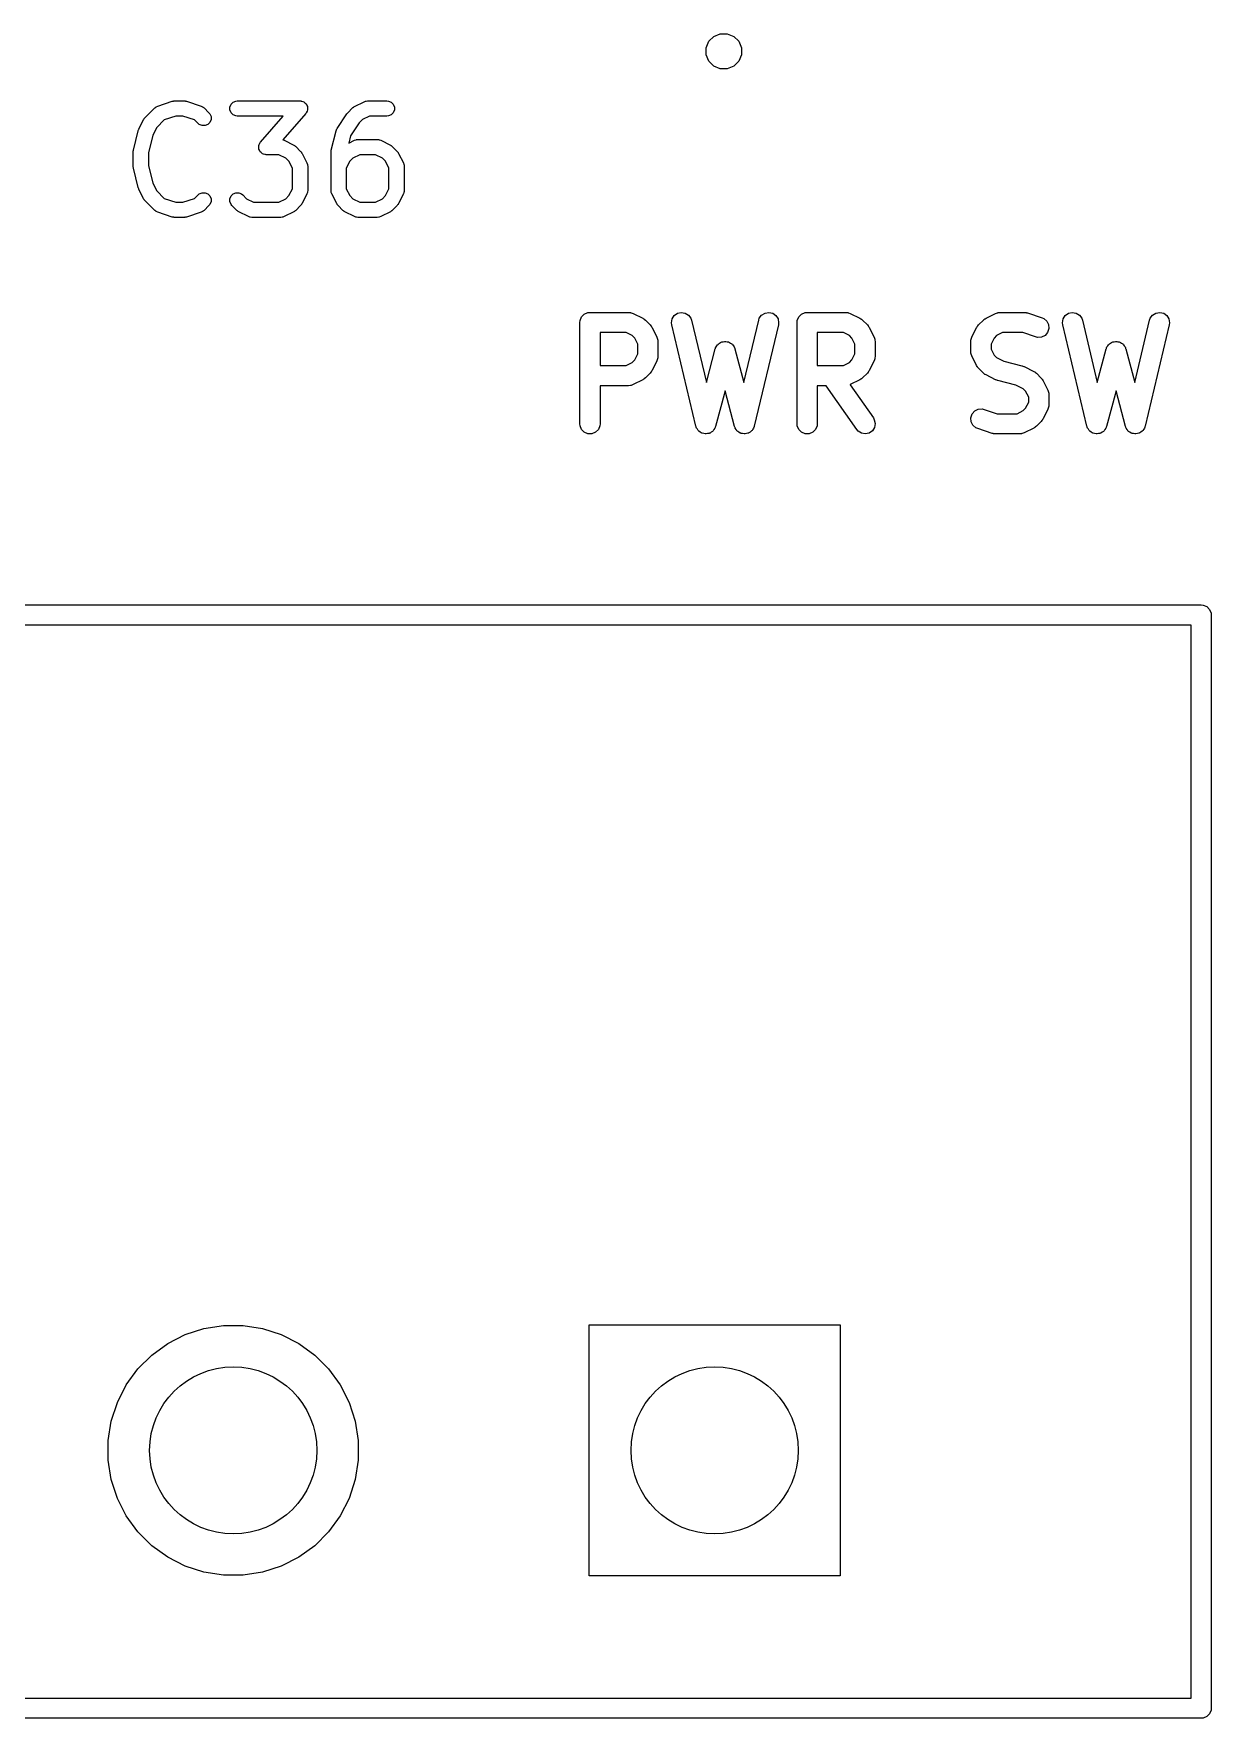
# Model space of a CAD drawing. Extents: x 2.05 to 8.87, y -5.84 to -2.88.
# Drawn here: x 8.239 to 8.697, y -5.669 to -5.014 of the extents above; entities that cross this region are included whole.
import ezdxf

# ---------------------------------------------------------------- set-up
doc = ezdxf.new("R2010")
doc.units = 0
doc.header["$MEASUREMENT"] = 0
doc.layers.add('BLACK', color=7, linetype='CONTINUOUS')

msp = doc.modelspace()

# ---------------------------------------------------------------- linework, layer by layer
at = {"layer": 'BLACK', "linetype": 'CONTINUOUS'}
for p, q in [((8.50361, -5.01547), (8.50612, -5.01443)), ((8.50612, -5.01443), (8.50884, -5.01443)), ((8.50884, -5.01443), (8.51135, -5.01547)), ((8.50065, -5.0199), (8.50169, -5.01739)), ((8.50065, -5.02262), (8.50065, -5.0199)), ((8.50169, -5.01739), (8.50361, -5.01547)), ((8.51135, -5.01547), (8.51327, -5.01739)), ((8.51327, -5.01739), (8.51431, -5.0199)), ((8.51431, -5.0199), (8.51431, -5.02262)), ((8.50169, -5.02513), (8.50065, -5.02262)), ((8.50361, -5.02705), (8.50169, -5.02513)), ((8.50612, -5.02809), (8.50361, -5.02705)), ((8.51135, -5.02705), (8.50884, -5.02809)), ((8.51327, -5.02513), (8.51135, -5.02705)), ((8.51431, -5.02262), (8.51327, -5.02513)), ((8.50884, -5.02809), (8.50612, -5.02809)), ((8.28759, -5.04257), (8.29322, -5.0407)), ((8.29322, -5.0407), (8.2935, -5.04063)), ((8.2935, -5.04063), (8.29357, -5.0406)), ((8.29357, -5.0406), (8.29368, -5.04059)), ((8.29368, -5.04059), (8.29378, -5.04057)), ((8.29378, -5.04057), (8.29386, -5.04057)), ((8.29386, -5.04057), (8.29415, -5.04054)), ((8.29415, -5.04054), (8.2979, -5.04054)), ((8.2979, -5.04054), (8.29819, -5.04057)), ((8.29819, -5.04057), (8.29827, -5.04057)), ((8.29827, -5.04057), (8.29837, -5.04059)), ((8.29837, -5.04059), (8.29848, -5.0406)), ((8.29848, -5.0406), (8.29855, -5.04063)), ((8.29855, -5.04063), (8.29883, -5.0407)), ((8.29883, -5.0407), (8.30446, -5.04257)), ((8.31688, -5.04104), (8.31795, -5.0406)), ((8.31795, -5.0406), (8.31852, -5.04054)), ((8.31852, -5.04054), (8.34289, -5.04054)), ((8.34289, -5.04054), (8.3432, -5.04057)), ((8.3432, -5.04057), (8.34328, -5.04057)), ((8.34328, -5.04057), (8.34333, -5.04059)), ((8.34333, -5.04059), (8.34347, -5.0406)), ((8.34347, -5.0406), (8.34391, -5.04078)), ((8.34391, -5.04078), (8.34437, -5.04094)), ((8.34437, -5.04094), (8.34444, -5.041)), ((8.36407, -5.04273), (8.36782, -5.04086)), ((8.36782, -5.04086), (8.36836, -5.04065)), ((8.36836, -5.04065), (8.36847, -5.04064)), ((8.36847, -5.04064), (8.36857, -5.0406)), ((8.36857, -5.0406), (8.36914, -5.04054)), ((8.36914, -5.04054), (8.37664, -5.04054)), ((8.37664, -5.04054), (8.37722, -5.0406)), ((8.37722, -5.0406), (8.37828, -5.04104)), ((8.28229, -5.04755), (8.28232, -5.04748)), ((8.28232, -5.04748), (8.28239, -5.0474)), ((8.28239, -5.0474), (8.28244, -5.04731)), ((8.28244, -5.04731), (8.2825, -5.04726)), ((8.2825, -5.04726), (8.28269, -5.04703)), ((8.28269, -5.04703), (8.28644, -5.04328)), ((8.28644, -5.04328), (8.28689, -5.04292)), ((8.28689, -5.04292), (8.28698, -5.04288)), ((8.28698, -5.04288), (8.28706, -5.04281)), ((8.28706, -5.04281), (8.28759, -5.04257)), ((8.29463, -5.04645), (8.29012, -5.04795)), ((8.29742, -5.04645), (8.29463, -5.04645)), ((8.30193, -5.04795), (8.29742, -5.04645)), ((8.30446, -5.04257), (8.30499, -5.04281)), ((8.30499, -5.04281), (8.30507, -5.04288)), ((8.30507, -5.04288), (8.30517, -5.04292)), ((8.30517, -5.04292), (8.30561, -5.04328)), ((8.30561, -5.04328), (8.30749, -5.04516)), ((8.30749, -5.04516), (8.30785, -5.04561)), ((8.30785, -5.04561), (8.3083, -5.04667)), ((8.3083, -5.04667), (8.3083, -5.04782)), ((8.31563, -5.04292), (8.31607, -5.04186)), ((8.31563, -5.04407), (8.31563, -5.04292)), ((8.31607, -5.04514), (8.31563, -5.04407)), ((8.31607, -5.04186), (8.31688, -5.04104)), ((8.31688, -5.04595), (8.31607, -5.04514)), ((8.31795, -5.04639), (8.31688, -5.04595)), ((8.31852, -5.04645), (8.31795, -5.04639)), ((8.33639, -5.04645), (8.31852, -5.04645)), ((8.32755, -5.05655), (8.33639, -5.04645)), ((8.34512, -5.04544), (8.33618, -5.05565)), ((8.34444, -5.041), (8.34454, -5.04104)), ((8.34454, -5.04104), (8.34487, -5.04138)), ((8.34487, -5.04138), (8.34524, -5.0417)), ((8.34529, -5.04519), (8.34512, -5.04544)), ((8.34524, -5.0417), (8.34528, -5.04179)), ((8.34528, -5.04179), (8.34535, -5.04186)), ((8.34535, -5.04514), (8.34529, -5.04519)), ((8.34535, -5.04186), (8.34553, -5.0423)), ((8.34537, -5.04509), (8.34535, -5.04514)), ((8.34545, -5.04497), (8.34537, -5.04509)), ((8.34561, -5.04452), (8.34545, -5.04497)), ((8.34553, -5.0423), (8.34575, -5.04273)), ((8.34579, -5.04407), (8.34561, -5.04452)), ((8.34575, -5.04273), (8.34575, -5.04283)), ((8.34575, -5.04283), (8.34579, -5.04292)), ((8.34579, -5.04292), (8.34579, -5.0434)), ((8.34579, -5.0434), (8.34582, -5.04388)), ((8.34582, -5.04388), (8.34579, -5.04397)), ((8.34579, -5.04397), (8.34579, -5.04407)), ((8.35731, -5.05123), (8.36106, -5.04561)), ((8.36106, -5.04561), (8.36124, -5.04539)), ((8.36106, -5.04561), (8.36106, -5.04561)), ((8.36106, -5.04561), (8.36106, -5.04561)), ((8.36124, -5.04539), (8.36143, -5.04516)), ((8.36143, -5.04516), (8.3633, -5.04328)), ((8.36143, -5.04516), (8.36143, -5.04516)), ((8.36143, -5.04516), (8.36143, -5.04516)), ((8.3633, -5.04328), (8.36353, -5.0431)), ((8.36353, -5.0431), (8.36358, -5.04304)), ((8.36358, -5.04304), (8.36367, -5.04298)), ((8.36367, -5.04298), (8.36375, -5.04292)), ((8.36375, -5.04292), (8.36382, -5.04289)), ((8.36382, -5.04289), (8.36407, -5.04273)), ((8.36984, -5.04645), (8.36714, -5.0478)), ((8.37664, -5.04645), (8.36984, -5.04645)), ((8.37722, -5.04639), (8.37664, -5.04645)), ((8.37828, -5.04595), (8.37722, -5.04639)), ((8.37828, -5.04104), (8.3791, -5.04186)), ((8.3791, -5.04514), (8.37828, -5.04595)), ((8.3791, -5.04186), (8.37954, -5.04292)), ((8.37954, -5.04407), (8.3791, -5.04514)), ((8.37954, -5.04292), (8.37954, -5.04407)), ((8.27816, -5.05965), (8.28004, -5.05215)), ((8.28004, -5.05215), (8.28005, -5.05211)), ((8.28005, -5.05209), (8.28015, -5.05185)), ((8.28005, -5.05211), (8.28005, -5.05209)), ((8.28015, -5.05185), (8.28023, -5.05161)), ((8.28023, -5.05161), (8.28024, -5.05159)), ((8.28024, -5.05159), (8.28026, -5.05155)), ((8.28026, -5.05155), (8.28214, -5.0478)), ((8.28214, -5.0478), (8.28229, -5.04755)), ((8.28569, -5.0539), (8.28398, -5.06073)), ((8.2872, -5.05087), (8.28569, -5.0539)), ((8.29012, -5.04795), (8.2872, -5.05087)), ((8.30331, -5.04933), (8.30193, -5.04795)), ((8.30376, -5.0497), (8.30331, -5.04933)), ((8.30482, -5.05014), (8.30376, -5.0497)), ((8.30598, -5.05014), (8.30482, -5.05014)), ((8.30704, -5.0497), (8.30598, -5.05014)), ((8.30785, -5.04889), (8.30704, -5.0497)), ((8.3083, -5.04782), (8.30785, -5.04889)), ((8.35503, -5.05965), (8.3569, -5.05215)), ((8.3569, -5.05215), (8.35702, -5.05181)), ((8.35702, -5.05181), (8.35704, -5.05174)), ((8.35704, -5.05174), (8.35707, -5.05168)), ((8.35707, -5.05168), (8.3571, -5.05161)), ((8.3571, -5.05161), (8.35714, -5.05155)), ((8.35714, -5.05155), (8.35731, -5.05123)), ((8.36581, -5.04913), (8.36251, -5.05408)), ((8.36714, -5.0478), (8.36581, -5.04913)), ((8.27807, -5.06037), (8.27808, -5.06027)), ((8.27807, -5.06599), (8.27807, -5.06037)), ((8.27808, -5.06023), (8.27811, -5.06001)), ((8.27808, -5.06027), (8.27808, -5.06023)), ((8.27811, -5.06001), (8.27813, -5.05979)), ((8.27813, -5.05979), (8.27815, -5.05975)), ((8.27815, -5.05975), (8.27816, -5.05965)), ((8.32684, -5.05811), (8.32688, -5.05802)), ((8.32688, -5.05859), (8.32684, -5.05811)), ((8.32688, -5.05792), (8.32706, -5.05748)), ((8.32688, -5.05802), (8.32688, -5.05792)), ((8.32688, -5.05907), (8.32688, -5.05859)), ((8.32691, -5.05916), (8.32688, -5.05907)), ((8.32692, -5.05926), (8.32691, -5.05916)), ((8.32713, -5.05969), (8.32692, -5.05926)), ((8.32706, -5.05748), (8.32721, -5.05702)), ((8.32732, -5.06014), (8.32713, -5.05969)), ((8.32721, -5.05702), (8.32729, -5.05691)), ((8.32729, -5.05691), (8.32732, -5.05685)), ((8.32732, -5.05685), (8.32737, -5.0568)), ((8.32739, -5.06021), (8.32732, -5.06014)), ((8.32737, -5.0568), (8.32755, -5.05655)), ((8.32743, -5.0603), (8.32739, -5.06021)), ((8.32779, -5.06061), (8.32743, -5.0603)), ((8.33618, -5.05565), (8.33672, -5.05585)), ((8.33672, -5.05585), (8.34047, -5.05773)), ((8.34047, -5.05773), (8.34071, -5.05788)), ((8.34071, -5.05788), (8.34079, -5.05791)), ((8.34079, -5.05791), (8.34087, -5.05798)), ((8.34087, -5.05798), (8.34096, -5.05804)), ((8.34096, -5.05804), (8.34101, -5.0581)), ((8.34101, -5.0581), (8.34123, -5.05828)), ((8.34123, -5.05828), (8.34311, -5.06016)), ((8.34311, -5.06016), (8.34329, -5.06038)), ((8.34329, -5.06038), (8.34335, -5.06043)), ((8.34335, -5.06043), (8.34341, -5.06052)), ((8.34341, -5.06052), (8.34347, -5.0606)), ((8.35494, -5.06023), (8.35498, -5.06001)), ((8.35495, -5.06027), (8.35494, -5.06023)), ((8.35494, -5.06037), (8.35495, -5.06027)), ((8.35494, -5.07537), (8.35494, -5.06037)), ((8.35498, -5.06001), (8.355, -5.05979)), ((8.355, -5.05979), (8.35501, -5.05975)), ((8.35501, -5.05975), (8.35503, -5.05965)), ((8.36251, -5.05408), (8.36178, -5.057)), ((8.36178, -5.057), (8.36407, -5.05585)), ((8.36407, -5.05585), (8.36461, -5.05565)), ((8.36461, -5.05565), (8.36472, -5.05564)), ((8.36472, -5.05564), (8.36482, -5.0556)), ((8.36482, -5.0556), (8.36539, -5.05554)), ((8.36539, -5.05554), (8.37289, -5.05554)), ((8.37289, -5.05554), (8.37347, -5.0556)), ((8.37347, -5.0556), (8.37356, -5.05564)), ((8.37356, -5.05564), (8.37367, -5.05565)), ((8.37367, -5.05565), (8.37421, -5.05585)), ((8.37421, -5.05585), (8.37796, -5.05773)), ((8.37796, -5.05773), (8.37821, -5.05788)), ((8.37821, -5.05788), (8.37828, -5.05791)), ((8.37828, -5.05791), (8.37836, -5.05798)), ((8.37836, -5.05798), (8.37845, -5.05804)), ((8.37845, -5.05804), (8.3785, -5.0581)), ((8.3785, -5.0581), (8.37873, -5.05828)), ((8.37873, -5.05828), (8.3806, -5.06016)), ((8.3806, -5.06016), (8.38079, -5.06038)), ((8.38079, -5.06038), (8.38085, -5.06043)), ((8.38085, -5.06043), (8.3809, -5.06052)), ((8.3809, -5.06052), (8.38097, -5.0606)), ((8.27808, -5.06609), (8.27807, -5.06599)), ((8.27808, -5.06614), (8.27808, -5.06609)), ((8.27811, -5.06635), (8.27808, -5.06614)), ((8.27813, -5.06657), (8.27811, -5.06635)), ((8.27815, -5.06661), (8.27813, -5.06657)), ((8.27816, -5.06671), (8.27815, -5.06661)), ((8.28004, -5.07421), (8.27816, -5.06671)), ((8.28398, -5.06073), (8.28398, -5.06563)), ((8.28398, -5.06563), (8.28569, -5.07246)), ((8.32813, -5.06095), (8.32779, -5.06061)), ((8.32822, -5.06099), (8.32813, -5.06095)), ((8.3283, -5.06105), (8.32822, -5.06099)), ((8.32875, -5.06121), (8.3283, -5.06105)), ((8.3292, -5.06139), (8.32875, -5.06121)), ((8.32934, -5.0614), (8.3292, -5.06139)), ((8.32939, -5.06142), (8.32934, -5.0614)), ((8.32947, -5.06142), (8.32939, -5.06142)), ((8.32977, -5.06145), (8.32947, -5.06142)), ((8.3347, -5.06145), (8.32977, -5.06145)), ((8.3374, -5.0628), (8.3347, -5.06145)), ((8.33859, -5.06399), (8.3374, -5.0628)), ((8.33994, -5.06669), (8.33859, -5.06399)), ((8.33994, -5.07467), (8.33994, -5.06669)), ((8.34347, -5.0606), (8.3435, -5.06068)), ((8.3435, -5.06068), (8.34366, -5.06092)), ((8.34366, -5.06092), (8.34554, -5.06467)), ((8.34554, -5.06467), (8.34574, -5.06521)), ((8.34574, -5.06521), (8.34575, -5.06532)), ((8.34575, -5.06532), (8.34579, -5.06542)), ((8.34579, -5.06542), (8.34585, -5.06599)), ((8.34585, -5.06599), (8.34585, -5.07537)), ((8.36219, -5.06399), (8.36085, -5.06669)), ((8.36085, -5.06669), (8.36085, -5.07467)), ((8.36339, -5.0628), (8.36219, -5.06399)), ((8.36609, -5.06145), (8.36339, -5.0628)), ((8.37219, -5.06145), (8.36609, -5.06145)), ((8.37489, -5.0628), (8.37219, -5.06145)), ((8.37609, -5.06399), (8.37489, -5.0628)), ((8.37744, -5.06669), (8.37609, -5.06399)), ((8.37744, -5.07467), (8.37744, -5.06669)), ((8.38097, -5.0606), (8.381, -5.06068)), ((8.381, -5.06068), (8.38116, -5.06092)), ((8.38116, -5.06092), (8.38303, -5.06467)), ((8.38303, -5.06467), (8.38324, -5.06521)), ((8.38324, -5.06521), (8.38325, -5.06532)), ((8.38325, -5.06532), (8.38329, -5.06542)), ((8.38329, -5.06542), (8.38334, -5.06599)), ((8.38334, -5.06599), (8.38334, -5.07537)), ((8.28569, -5.07246), (8.2872, -5.07549)), ((8.28005, -5.07425), (8.28004, -5.07421)), ((8.28005, -5.07427), (8.28005, -5.07425)), ((8.28015, -5.07451), (8.28005, -5.07427)), ((8.28023, -5.07475), (8.28015, -5.07451)), ((8.28024, -5.07477), (8.28023, -5.07475)), ((8.28026, -5.07481), (8.28024, -5.07477)), ((8.28214, -5.07856), (8.28026, -5.07481)), ((8.28229, -5.07881), (8.28214, -5.07856)), ((8.28232, -5.07888), (8.28229, -5.07881)), ((8.28239, -5.07896), (8.28232, -5.07888)), ((8.28244, -5.07905), (8.28239, -5.07896)), ((8.2825, -5.0791), (8.28244, -5.07905)), ((8.28269, -5.07933), (8.2825, -5.0791)), ((8.28644, -5.08308), (8.28269, -5.07933)), ((8.2872, -5.07549), (8.29012, -5.07841)), ((8.29012, -5.07841), (8.29463, -5.07991)), ((8.29463, -5.07991), (8.29742, -5.07991)), ((8.29742, -5.07991), (8.30193, -5.07841)), ((8.30193, -5.07841), (8.30331, -5.07703)), ((8.30331, -5.07703), (8.30376, -5.07666)), ((8.30376, -5.07666), (8.30482, -5.07622)), ((8.30482, -5.07622), (8.30598, -5.07622)), ((8.30598, -5.07622), (8.30704, -5.07666)), ((8.30704, -5.07666), (8.30785, -5.07748)), ((8.30785, -5.07748), (8.3083, -5.07854)), ((8.3083, -5.07969), (8.30785, -5.08076)), ((8.3083, -5.07854), (8.3083, -5.07969)), ((8.31563, -5.07854), (8.31607, -5.07748)), ((8.31563, -5.07969), (8.31563, -5.07854)), ((8.31607, -5.08076), (8.31563, -5.07969)), ((8.31607, -5.07748), (8.31688, -5.07666)), ((8.31688, -5.07666), (8.31795, -5.07622)), ((8.31795, -5.07622), (8.3191, -5.07622)), ((8.3191, -5.07622), (8.32016, -5.07666)), ((8.32016, -5.07666), (8.32061, -5.07703)), ((8.32061, -5.07703), (8.32215, -5.07857)), ((8.32215, -5.07857), (8.32484, -5.07991)), ((8.32484, -5.07991), (8.3347, -5.07991)), ((8.3347, -5.07991), (8.3374, -5.07857)), ((8.3374, -5.07857), (8.33859, -5.07737)), ((8.33859, -5.07737), (8.33994, -5.07467)), ((8.34554, -5.07669), (8.34366, -5.08044)), ((8.34574, -5.07615), (8.34554, -5.07669)), ((8.34575, -5.07604), (8.34574, -5.07615)), ((8.34579, -5.07594), (8.34575, -5.07604)), ((8.34585, -5.07537), (8.34579, -5.07594)), ((8.355, -5.07594), (8.35494, -5.07537)), ((8.35504, -5.07604), (8.355, -5.07594)), ((8.35504, -5.07615), (8.35504, -5.07604)), ((8.35525, -5.07669), (8.35504, -5.07615)), ((8.35713, -5.08044), (8.35525, -5.07669)), ((8.36085, -5.07467), (8.36219, -5.07737)), ((8.36219, -5.07737), (8.36339, -5.07857)), ((8.36339, -5.07857), (8.36609, -5.07991)), ((8.36609, -5.07991), (8.37219, -5.07991)), ((8.37219, -5.07991), (8.37489, -5.07857)), ((8.37489, -5.07857), (8.37609, -5.07737)), ((8.37609, -5.07737), (8.37744, -5.07467)), ((8.38303, -5.07669), (8.38116, -5.08044)), ((8.38324, -5.07615), (8.38303, -5.07669)), ((8.38325, -5.07604), (8.38324, -5.07615)), ((8.38329, -5.07594), (8.38325, -5.07604)), ((8.38334, -5.07537), (8.38329, -5.07594)), ((8.28689, -5.08345), (8.28644, -5.08308)), ((8.28698, -5.08349), (8.28689, -5.08345)), ((8.28706, -5.08356), (8.28698, -5.08349)), ((8.28759, -5.08379), (8.28706, -5.08356)), ((8.29322, -5.08567), (8.28759, -5.08379)), ((8.2935, -5.08573), (8.29322, -5.08567)), ((8.29357, -5.08576), (8.2935, -5.08573)), ((8.29368, -5.08577), (8.29357, -5.08576)), ((8.29378, -5.0858), (8.29368, -5.08577)), ((8.29386, -5.08579), (8.29378, -5.0858)), ((8.29415, -5.08582), (8.29386, -5.08579)), ((8.2979, -5.08582), (8.29415, -5.08582)), ((8.29819, -5.08579), (8.2979, -5.08582)), ((8.29827, -5.0858), (8.29819, -5.08579)), ((8.29837, -5.08577), (8.29827, -5.0858)), ((8.29848, -5.08576), (8.29837, -5.08577)), ((8.29855, -5.08573), (8.29848, -5.08576)), ((8.29883, -5.08567), (8.29855, -5.08573)), ((8.30446, -5.08379), (8.29883, -5.08567)), ((8.30499, -5.08356), (8.30446, -5.08379)), ((8.30507, -5.08349), (8.30499, -5.08356)), ((8.30517, -5.08345), (8.30507, -5.08349)), ((8.30561, -5.08308), (8.30517, -5.08345)), ((8.30749, -5.08121), (8.30561, -5.08308)), ((8.30785, -5.08076), (8.30749, -5.08121)), ((8.31643, -5.08121), (8.31607, -5.08076)), ((8.31831, -5.08308), (8.31643, -5.08121)), ((8.31854, -5.08327), (8.31831, -5.08308)), ((8.31859, -5.08332), (8.31854, -5.08327)), ((8.31868, -5.08338), (8.31859, -5.08332)), ((8.31876, -5.08345), (8.31868, -5.08338)), ((8.31883, -5.08348), (8.31876, -5.08345)), ((8.31908, -5.08363), (8.31883, -5.08348)), ((8.32283, -5.08551), (8.31908, -5.08363)), ((8.32337, -5.08571), (8.32283, -5.08551)), ((8.32347, -5.08572), (8.32337, -5.08571)), ((8.32357, -5.08576), (8.32347, -5.08572)), ((8.32415, -5.08582), (8.32357, -5.08576)), ((8.3354, -5.08582), (8.32415, -5.08582)), ((8.33597, -5.08576), (8.3354, -5.08582)), ((8.33607, -5.08572), (8.33597, -5.08576)), ((8.33618, -5.08571), (8.33607, -5.08572)), ((8.33672, -5.08551), (8.33618, -5.08571)), ((8.34047, -5.08363), (8.33672, -5.08551)), ((8.34071, -5.08348), (8.34047, -5.08363)), ((8.34079, -5.08345), (8.34071, -5.08348)), ((8.34087, -5.08338), (8.34079, -5.08345)), ((8.34096, -5.08332), (8.34087, -5.08338)), ((8.34101, -5.08327), (8.34096, -5.08332)), ((8.34123, -5.08308), (8.34101, -5.08327)), ((8.34311, -5.08121), (8.34123, -5.08308)), ((8.34329, -5.08098), (8.34311, -5.08121)), ((8.34335, -5.08093), (8.34329, -5.08098)), ((8.34341, -5.08084), (8.34335, -5.08093)), ((8.34347, -5.08076), (8.34341, -5.08084)), ((8.3435, -5.08069), (8.34347, -5.08076)), ((8.34366, -5.08044), (8.3435, -5.08069)), ((8.35728, -5.08069), (8.35713, -5.08044)), ((8.35731, -5.08076), (8.35728, -5.08069)), ((8.35738, -5.08084), (8.35731, -5.08076)), ((8.35743, -5.08093), (8.35738, -5.08084)), ((8.35749, -5.08098), (8.35743, -5.08093)), ((8.35768, -5.08121), (8.35749, -5.08098)), ((8.35955, -5.08308), (8.35768, -5.08121)), ((8.35978, -5.08327), (8.35955, -5.08308)), ((8.35983, -5.08332), (8.35978, -5.08327)), ((8.35992, -5.08338), (8.35983, -5.08332)), ((8.36, -5.08345), (8.35992, -5.08338)), ((8.36007, -5.08348), (8.36, -5.08345)), ((8.36032, -5.08363), (8.36007, -5.08348)), ((8.36407, -5.08551), (8.36032, -5.08363)), ((8.36461, -5.08571), (8.36407, -5.08551)), ((8.36472, -5.08572), (8.36461, -5.08571)), ((8.36482, -5.08576), (8.36472, -5.08572)), ((8.36539, -5.08582), (8.36482, -5.08576)), ((8.37289, -5.08582), (8.36539, -5.08582)), ((8.37347, -5.08576), (8.37289, -5.08582)), ((8.37356, -5.08572), (8.37347, -5.08576)), ((8.37367, -5.08571), (8.37356, -5.08572)), ((8.37421, -5.08551), (8.37367, -5.08571)), ((8.37796, -5.08363), (8.37421, -5.08551)), ((8.37821, -5.08348), (8.37796, -5.08363)), ((8.37828, -5.08345), (8.37821, -5.08348)), ((8.37836, -5.08338), (8.37828, -5.08345)), ((8.37845, -5.08332), (8.37836, -5.08338)), ((8.3785, -5.08327), (8.37845, -5.08332)), ((8.37873, -5.08308), (8.3785, -5.08327)), ((8.3806, -5.08121), (8.37873, -5.08308)), ((8.38079, -5.08098), (8.3806, -5.08121)), ((8.38085, -5.08093), (8.38079, -5.08098)), ((8.3809, -5.08084), (8.38085, -5.08093)), ((8.38097, -5.08076), (8.3809, -5.08084)), ((8.381, -5.08069), (8.38097, -5.08076)), ((8.38116, -5.08044), (8.381, -5.08069)), ((8.45156, -5.12666), (8.45164, -5.12589)), ((8.45164, -5.12589), (8.45223, -5.12447)), ((8.45223, -5.12447), (8.45331, -5.12339)), ((8.45331, -5.12339), (8.45473, -5.1228)), ((8.45473, -5.1228), (8.4555, -5.12273)), ((8.4555, -5.12273), (8.4705, -5.12273)), ((8.4705, -5.12273), (8.47127, -5.1228)), ((8.47127, -5.1228), (8.4714, -5.12285)), ((8.4714, -5.12285), (8.47154, -5.12286)), ((8.47154, -5.12286), (8.47226, -5.12314)), ((8.47226, -5.12314), (8.47601, -5.12502)), ((8.47601, -5.12502), (8.47634, -5.12522)), ((8.47634, -5.12522), (8.47643, -5.12526)), ((8.47643, -5.12526), (8.47654, -5.12535)), ((8.47654, -5.12535), (8.47666, -5.12543)), ((8.47666, -5.12543), (8.47673, -5.12551)), ((8.47673, -5.12551), (8.47703, -5.12575)), ((8.47703, -5.12575), (8.47891, -5.12763)), ((8.48719, -5.12681), (8.48743, -5.12529)), ((8.48743, -5.12529), (8.48823, -5.12398)), ((8.48823, -5.12398), (8.48948, -5.12308)), ((8.48948, -5.12308), (8.49097, -5.12273)), ((8.49097, -5.12273), (8.49249, -5.12297)), ((8.49249, -5.12297), (8.4938, -5.12378)), ((8.4938, -5.12378), (8.4947, -5.12502)), ((8.4947, -5.12502), (8.49495, -5.12575)), ((8.49495, -5.12575), (8.50071, -5.14994)), ((8.51528, -5.14994), (8.52104, -5.12575)), ((8.52104, -5.12575), (8.52129, -5.12502)), ((8.52129, -5.12502), (8.52219, -5.12378)), ((8.52219, -5.12378), (8.5235, -5.12297)), ((8.5235, -5.12297), (8.52501, -5.12273)), ((8.52501, -5.12273), (8.52651, -5.12308)), ((8.52651, -5.12308), (8.52775, -5.12398)), ((8.52775, -5.12398), (8.52856, -5.12529)), ((8.52856, -5.12529), (8.5288, -5.12681)), ((8.53593, -5.12666), (8.536, -5.12589)), ((8.536, -5.12589), (8.53659, -5.12447)), ((8.53659, -5.12447), (8.53768, -5.12339)), ((8.53768, -5.12339), (8.5391, -5.1228)), ((8.5391, -5.1228), (8.53986, -5.12273)), ((8.53986, -5.12273), (8.55486, -5.12273)), ((8.55486, -5.12273), (8.55563, -5.1228)), ((8.55563, -5.1228), (8.55576, -5.12285)), ((8.55576, -5.12285), (8.5559, -5.12286)), ((8.5559, -5.12286), (8.55662, -5.12314)), ((8.55662, -5.12314), (8.56037, -5.12502)), ((8.56037, -5.12502), (8.5607, -5.12522)), ((8.5607, -5.12522), (8.5608, -5.12526)), ((8.5608, -5.12526), (8.56091, -5.12535)), ((8.56091, -5.12535), (8.56102, -5.12543)), ((8.56102, -5.12543), (8.56109, -5.12551)), ((8.56109, -5.12551), (8.56139, -5.12575)), ((8.56139, -5.12575), (8.56327, -5.12763)), ((8.60645, -5.12763), (8.60832, -5.12575)), ((8.60832, -5.12575), (8.60862, -5.12551)), ((8.60862, -5.12551), (8.60869, -5.12543)), ((8.60869, -5.12543), (8.60881, -5.12535)), ((8.60881, -5.12535), (8.60892, -5.12526)), ((8.60892, -5.12526), (8.60901, -5.12522)), ((8.60901, -5.12522), (8.60934, -5.12502)), ((8.60934, -5.12502), (8.61309, -5.12314)), ((8.61309, -5.12314), (8.61381, -5.12286)), ((8.61381, -5.12286), (8.61396, -5.12285)), ((8.61396, -5.12285), (8.61409, -5.1228)), ((8.61409, -5.1228), (8.61485, -5.12273)), ((8.61485, -5.12273), (8.62423, -5.12273)), ((8.62423, -5.12273), (8.62462, -5.12276)), ((8.62462, -5.12276), (8.62472, -5.12276)), ((8.62472, -5.12276), (8.62486, -5.12279)), ((8.62486, -5.12279), (8.625, -5.1228)), ((8.625, -5.1228), (8.62509, -5.12284)), ((8.62509, -5.12284), (8.62547, -5.12293)), ((8.62547, -5.12293), (8.6311, -5.1248)), ((8.6311, -5.1248), (8.6318, -5.12512)), ((8.6318, -5.12512), (8.63296, -5.12612)), ((8.63904, -5.12681), (8.63928, -5.12529)), ((8.63928, -5.12529), (8.64009, -5.12398)), ((8.64009, -5.12398), (8.64133, -5.12308)), ((8.64133, -5.12308), (8.64283, -5.12273)), ((8.64283, -5.12273), (8.64435, -5.12297)), ((8.64435, -5.12297), (8.64565, -5.12378)), ((8.64565, -5.12378), (8.64655, -5.12502)), ((8.64655, -5.12502), (8.64681, -5.12575)), ((8.64681, -5.12575), (8.65257, -5.14994)), ((8.66713, -5.14994), (8.67289, -5.12575)), ((8.67289, -5.12575), (8.67314, -5.12502)), ((8.67314, -5.12502), (8.67404, -5.12378)), ((8.67404, -5.12378), (8.67535, -5.12297)), ((8.67535, -5.12297), (8.67687, -5.12273)), ((8.67687, -5.12273), (8.67836, -5.12308)), ((8.67836, -5.12308), (8.67961, -5.12398)), ((8.67961, -5.12398), (8.68041, -5.12529)), ((8.68041, -5.12529), (8.68066, -5.12681)), ((8.45156, -5.16603), (8.45156, -5.12666)), ((8.46957, -5.1306), (8.45944, -5.1306)), ((8.45944, -5.1306), (8.45944, -5.14335)), ((8.47191, -5.13177), (8.46957, -5.1306)), ((8.47289, -5.13274), (8.47191, -5.13177)), ((8.47891, -5.12763), (8.47915, -5.12793)), ((8.47915, -5.12793), (8.47923, -5.128)), ((8.47923, -5.128), (8.47931, -5.12812)), ((8.47931, -5.12812), (8.47939, -5.12822)), ((8.47939, -5.12822), (8.47943, -5.12832)), ((8.47943, -5.12832), (8.47964, -5.12865)), ((8.47964, -5.12865), (8.48152, -5.1324)), ((8.48152, -5.1324), (8.48179, -5.13312)), ((8.48729, -5.12757), (8.48719, -5.12681)), ((8.49666, -5.16694), (8.48729, -5.12757)), ((8.5287, -5.12757), (8.51932, -5.16694)), ((8.5288, -5.12681), (8.5287, -5.12757)), ((8.53593, -5.16603), (8.53593, -5.12666)), ((8.55393, -5.1306), (8.5438, -5.1306)), ((8.5438, -5.1306), (8.5438, -5.14335)), ((8.55628, -5.13177), (8.55393, -5.1306)), ((8.55725, -5.13274), (8.55628, -5.13177)), ((8.56327, -5.12763), (8.56352, -5.12793)), ((8.56352, -5.12793), (8.5636, -5.128)), ((8.5636, -5.128), (8.56367, -5.12812)), ((8.56367, -5.12812), (8.56376, -5.12822)), ((8.56376, -5.12822), (8.5638, -5.12832)), ((8.5638, -5.12832), (8.56401, -5.12865)), ((8.56401, -5.12865), (8.56588, -5.1324)), ((8.56588, -5.1324), (8.56616, -5.13312)), ((8.60356, -5.13312), (8.60383, -5.1324)), ((8.60383, -5.1324), (8.60571, -5.12865)), ((8.60571, -5.12865), (8.60592, -5.12832)), ((8.60592, -5.12832), (8.60596, -5.12822)), ((8.60596, -5.12822), (8.60604, -5.12812)), ((8.60604, -5.12812), (8.60612, -5.128)), ((8.60612, -5.128), (8.6062, -5.12793)), ((8.6062, -5.12793), (8.60645, -5.12763)), ((8.61344, -5.13177), (8.61247, -5.13274)), ((8.61578, -5.1306), (8.61344, -5.13177)), ((8.62359, -5.1306), (8.61578, -5.1306)), ((8.62861, -5.13227), (8.62359, -5.1306)), ((8.62936, -5.13244), (8.62861, -5.13227)), ((8.63089, -5.13233), (8.62936, -5.13244)), ((8.63227, -5.13165), (8.63089, -5.13233)), ((8.63327, -5.13049), (8.63227, -5.13165)), ((8.63296, -5.12612), (8.63365, -5.1275)), ((8.63376, -5.12903), (8.63327, -5.13049)), ((8.63365, -5.1275), (8.63376, -5.12903)), ((8.63915, -5.12757), (8.63904, -5.12681)), ((8.64852, -5.16694), (8.63915, -5.12757)), ((8.68055, -5.12757), (8.67118, -5.16694)), ((8.68066, -5.12681), (8.68055, -5.12757)), ((8.47406, -5.13509), (8.47289, -5.13274)), ((8.47289, -5.1412), (8.47406, -5.13886)), ((8.47406, -5.13886), (8.47406, -5.13509)), ((8.48179, -5.13312), (8.4818, -5.13326)), ((8.4818, -5.13326), (8.48186, -5.13339)), ((8.48186, -5.13339), (8.48193, -5.13416)), ((8.48193, -5.13416), (8.48193, -5.13979)), ((8.50071, -5.14994), (8.50419, -5.1369)), ((8.50419, -5.1369), (8.50426, -5.13672)), ((8.50426, -5.13672), (8.50427, -5.13664)), ((8.50427, -5.13664), (8.50432, -5.13655)), ((8.50432, -5.13655), (8.50446, -5.13617)), ((8.50446, -5.13617), (8.50478, -5.13576)), ((8.50478, -5.13576), (8.50504, -5.13531)), ((8.50504, -5.13531), (8.50524, -5.13516)), ((8.50524, -5.13516), (8.50539, -5.13495)), ((8.50539, -5.13495), (8.50584, -5.13469)), ((8.50584, -5.13469), (8.50626, -5.13438)), ((8.50626, -5.13438), (8.5065, -5.13431)), ((8.5065, -5.13431), (8.50672, -5.13418)), ((8.50672, -5.13418), (8.50724, -5.13412)), ((8.50724, -5.13412), (8.50774, -5.13398)), ((8.50774, -5.13398), (8.50799, -5.13402)), ((8.50799, -5.13402), (8.50825, -5.13398)), ((8.50825, -5.13398), (8.50875, -5.13412)), ((8.50875, -5.13412), (8.50926, -5.13418)), ((8.50926, -5.13418), (8.50948, -5.13431)), ((8.50948, -5.13431), (8.50973, -5.13438)), ((8.50973, -5.13438), (8.51014, -5.13469)), ((8.51014, -5.13469), (8.51059, -5.13495)), ((8.51059, -5.13495), (8.51075, -5.13516)), ((8.51075, -5.13516), (8.51095, -5.13531)), ((8.51095, -5.13531), (8.51121, -5.13576)), ((8.51121, -5.13576), (8.51153, -5.13617)), ((8.51153, -5.13617), (8.51167, -5.13655)), ((8.51167, -5.13655), (8.51172, -5.13664)), ((8.51172, -5.13664), (8.51173, -5.13672)), ((8.51173, -5.13672), (8.5118, -5.1369)), ((8.5118, -5.1369), (8.51528, -5.14994)), ((8.55842, -5.13509), (8.55725, -5.13274)), ((8.55725, -5.1412), (8.55842, -5.13886)), ((8.55842, -5.13886), (8.55842, -5.13509)), ((8.56616, -5.13312), (8.56617, -5.13326)), ((8.56617, -5.13326), (8.56622, -5.13339)), ((8.56622, -5.13339), (8.5663, -5.13416)), ((8.5663, -5.13416), (8.5663, -5.13979)), ((8.60342, -5.13416), (8.60349, -5.13339)), ((8.60342, -5.13791), (8.60342, -5.13416)), ((8.60349, -5.13868), (8.60342, -5.13791)), ((8.60349, -5.13339), (8.60355, -5.13326)), ((8.60355, -5.13881), (8.60349, -5.13868)), ((8.60355, -5.13326), (8.60356, -5.13312)), ((8.60356, -5.13895), (8.60355, -5.13881)), ((8.60383, -5.13967), (8.60356, -5.13895)), ((8.61247, -5.13274), (8.61129, -5.13509)), ((8.61129, -5.13509), (8.61129, -5.13698)), ((8.61129, -5.13698), (8.61247, -5.13933)), ((8.65257, -5.14994), (8.65604, -5.1369)), ((8.65604, -5.1369), (8.65611, -5.13672)), ((8.65611, -5.13672), (8.65612, -5.13664)), ((8.65612, -5.13664), (8.65617, -5.13655)), ((8.65617, -5.13655), (8.65632, -5.13617)), ((8.65632, -5.13617), (8.65663, -5.13576)), ((8.65663, -5.13576), (8.65689, -5.13531)), ((8.65689, -5.13531), (8.65709, -5.13516)), ((8.65709, -5.13516), (8.65725, -5.13495)), ((8.65725, -5.13495), (8.6577, -5.13469)), ((8.6577, -5.13469), (8.65811, -5.13438)), ((8.65811, -5.13438), (8.65836, -5.13431)), ((8.65836, -5.13431), (8.65858, -5.13418)), ((8.65858, -5.13418), (8.65909, -5.13412)), ((8.65909, -5.13412), (8.6596, -5.13398)), ((8.6596, -5.13398), (8.65985, -5.13402)), ((8.65985, -5.13402), (8.6601, -5.13398)), ((8.6601, -5.13398), (8.6606, -5.13412)), ((8.6606, -5.13412), (8.66112, -5.13418)), ((8.66112, -5.13418), (8.66134, -5.13431)), ((8.66134, -5.13431), (8.66159, -5.13438)), ((8.66159, -5.13438), (8.662, -5.13469)), ((8.662, -5.13469), (8.66245, -5.13495)), ((8.66245, -5.13495), (8.6626, -5.13516)), ((8.6626, -5.13516), (8.66281, -5.13531)), ((8.66281, -5.13531), (8.66307, -5.13576)), ((8.66307, -5.13576), (8.66338, -5.13617)), ((8.66338, -5.13617), (8.66352, -5.13655)), ((8.66352, -5.13655), (8.66357, -5.13664)), ((8.66357, -5.13664), (8.66358, -5.13672)), ((8.66358, -5.13672), (8.66365, -5.1369)), ((8.66365, -5.1369), (8.66713, -5.14994)), ((8.45944, -5.14335), (8.46957, -5.14335)), ((8.46957, -5.14335), (8.47191, -5.14217)), ((8.47191, -5.14217), (8.47289, -5.1412)), ((8.47943, -5.14563), (8.47939, -5.14572)), ((8.47964, -5.1453), (8.47943, -5.14563)), ((8.48152, -5.14155), (8.47964, -5.1453)), ((8.48179, -5.14083), (8.48152, -5.14155)), ((8.4818, -5.14068), (8.48179, -5.14083)), ((8.48186, -5.14055), (8.4818, -5.14068)), ((8.48193, -5.13979), (8.48186, -5.14055)), ((8.5438, -5.14335), (8.55393, -5.14335)), ((8.55393, -5.14335), (8.55628, -5.14217)), ((8.55628, -5.14217), (8.55725, -5.1412)), ((8.5638, -5.14563), (8.56376, -5.14572)), ((8.56401, -5.1453), (8.5638, -5.14563)), ((8.56588, -5.14155), (8.56401, -5.1453)), ((8.56616, -5.14083), (8.56588, -5.14155)), ((8.56617, -5.14068), (8.56616, -5.14083)), ((8.56622, -5.14055), (8.56617, -5.14068)), ((8.5663, -5.13979), (8.56622, -5.14055)), ((8.60571, -5.14342), (8.60383, -5.13967)), ((8.60592, -5.14375), (8.60571, -5.14342)), ((8.60596, -5.14385), (8.60592, -5.14375)), ((8.60604, -5.14396), (8.60596, -5.14385)), ((8.60612, -5.14407), (8.60604, -5.14396)), ((8.6062, -5.14414), (8.60612, -5.14407)), ((8.60645, -5.14444), (8.6062, -5.14414)), ((8.60832, -5.14632), (8.60645, -5.14444)), ((8.61247, -5.13933), (8.61344, -5.1403)), ((8.61344, -5.1403), (8.61623, -5.1417)), ((8.61623, -5.1417), (8.62331, -5.14347)), ((8.62331, -5.14347), (8.62336, -5.14349)), ((8.62336, -5.14349), (8.62339, -5.14349)), ((8.62339, -5.14349), (8.62371, -5.14361)), ((8.62371, -5.14361), (8.62403, -5.14372)), ((8.62403, -5.14372), (8.62406, -5.14374)), ((8.62406, -5.14374), (8.62411, -5.14376)), ((8.62411, -5.14376), (8.62786, -5.14564)), ((8.62786, -5.14564), (8.62819, -5.14585)), ((8.4705, -5.15122), (8.45944, -5.15122)), ((8.45944, -5.15122), (8.45944, -5.16603)), ((8.47127, -5.15115), (8.4705, -5.15122)), ((8.4714, -5.15109), (8.47127, -5.15115)), ((8.47154, -5.15108), (8.4714, -5.15109)), ((8.47226, -5.15081), (8.47154, -5.15108)), ((8.47601, -5.14893), (8.47226, -5.15081)), ((8.47634, -5.14872), (8.47601, -5.14893)), ((8.47643, -5.14868), (8.47634, -5.14872)), ((8.47654, -5.14859), (8.47643, -5.14868)), ((8.47666, -5.14852), (8.47654, -5.14859)), ((8.47673, -5.14844), (8.47666, -5.14852)), ((8.47703, -5.14819), (8.47673, -5.14844)), ((8.47891, -5.14632), (8.47703, -5.14819)), ((8.47915, -5.14602), (8.47891, -5.14632)), ((8.47923, -5.14595), (8.47915, -5.14602)), ((8.47931, -5.14583), (8.47923, -5.14595)), ((8.47939, -5.14572), (8.47931, -5.14583)), ((8.54719, -5.15122), (8.5438, -5.15122)), ((8.5438, -5.15122), (8.5438, -5.16603)), ((8.55914, -5.16829), (8.54719, -5.15122)), ((8.55662, -5.15081), (8.55653, -5.15084)), ((8.55653, -5.15084), (8.56559, -5.16377)), ((8.56037, -5.14893), (8.55662, -5.15081)), ((8.5607, -5.14872), (8.56037, -5.14893)), ((8.5608, -5.14868), (8.5607, -5.14872)), ((8.56091, -5.14859), (8.5608, -5.14868)), ((8.56102, -5.14852), (8.56091, -5.14859)), ((8.56109, -5.14844), (8.56102, -5.14852)), ((8.56139, -5.14819), (8.56109, -5.14844)), ((8.56327, -5.14632), (8.56139, -5.14819)), ((8.56352, -5.14602), (8.56327, -5.14632)), ((8.5636, -5.14595), (8.56352, -5.14602)), ((8.56367, -5.14583), (8.5636, -5.14595)), ((8.56376, -5.14572), (8.56367, -5.14583)), ((8.60862, -5.14657), (8.60832, -5.14632)), ((8.60869, -5.14665), (8.60862, -5.14657)), ((8.60881, -5.14672), (8.60869, -5.14665)), ((8.60892, -5.14681), (8.60881, -5.14672)), ((8.60901, -5.14685), (8.60892, -5.14681)), ((8.60934, -5.14706), (8.60901, -5.14685)), ((8.61309, -5.14893), (8.60934, -5.14706)), ((8.61315, -5.14895), (8.61309, -5.14893)), ((8.61317, -5.14897), (8.61315, -5.14895)), ((8.61349, -5.14908), (8.61317, -5.14897)), ((8.61381, -5.14921), (8.61349, -5.14908)), ((8.61384, -5.14921), (8.61381, -5.14921)), ((8.6139, -5.14923), (8.61384, -5.14921)), ((8.62098, -5.151), (8.6139, -5.14923)), ((8.62377, -5.1524), (8.62098, -5.151)), ((8.62819, -5.14585), (8.62829, -5.14589)), ((8.62829, -5.14589), (8.6284, -5.14597)), ((8.6284, -5.14597), (8.62852, -5.14605)), ((8.62852, -5.14605), (8.62858, -5.14613)), ((8.62858, -5.14613), (8.62889, -5.14638)), ((8.62889, -5.14638), (8.63076, -5.14825)), ((8.63076, -5.14825), (8.63101, -5.14855)), ((8.63101, -5.14855), (8.63109, -5.14862)), ((8.63109, -5.14862), (8.63116, -5.14874)), ((8.63116, -5.14874), (8.63125, -5.14885)), ((8.63125, -5.14885), (8.63129, -5.14894)), ((8.63129, -5.14894), (8.6315, -5.14927)), ((8.6315, -5.14927), (8.63337, -5.15302)), ((8.50799, -5.15319), (8.5043, -5.16705)), ((8.51169, -5.16705), (8.50799, -5.15319)), ((8.62474, -5.15337), (8.62377, -5.1524)), ((8.62592, -5.15571), (8.62474, -5.15337)), ((8.62474, -5.15995), (8.62592, -5.1576)), ((8.62592, -5.1576), (8.62592, -5.15571)), ((8.63337, -5.15302), (8.63365, -5.15374)), ((8.63365, -5.15374), (8.63366, -5.15388)), ((8.63366, -5.15388), (8.63371, -5.15402)), ((8.63371, -5.15402), (8.63379, -5.15478)), ((8.63379, -5.15853), (8.63371, -5.1593)), ((8.63379, -5.15478), (8.63379, -5.15853)), ((8.65985, -5.15319), (8.65615, -5.16705)), ((8.66354, -5.16705), (8.65985, -5.15319)), ((8.56559, -5.16377), (8.56596, -5.16445)), ((8.56596, -5.16445), (8.5663, -5.16595)), ((8.60345, -5.16367), (8.60393, -5.16221)), ((8.60356, -5.1652), (8.60345, -5.16367)), ((8.60424, -5.16657), (8.60356, -5.1652)), ((8.60393, -5.16221), (8.60494, -5.16105)), ((8.60494, -5.16105), (8.60632, -5.16036)), ((8.60632, -5.16036), (8.60785, -5.16025)), ((8.60785, -5.16025), (8.6086, -5.16042)), ((8.6086, -5.16042), (8.61362, -5.1621)), ((8.61362, -5.1621), (8.62142, -5.1621)), ((8.62142, -5.1621), (8.62377, -5.16092)), ((8.62377, -5.16092), (8.62474, -5.15995)), ((8.63076, -5.16507), (8.62889, -5.16694)), ((8.63101, -5.16476), (8.63076, -5.16507)), ((8.63109, -5.1647), (8.63101, -5.16476)), ((8.63116, -5.16458), (8.63109, -5.1647)), ((8.63125, -5.16447), (8.63116, -5.16458)), ((8.63129, -5.16437), (8.63125, -5.16447)), ((8.6315, -5.16404), (8.63129, -5.16437)), ((8.63337, -5.16029), (8.6315, -5.16404)), ((8.63365, -5.15957), (8.63337, -5.16029)), ((8.63366, -5.15943), (8.63365, -5.15957)), ((8.63371, -5.1593), (8.63366, -5.15943)), ((8.45164, -5.1668), (8.45156, -5.16603)), ((8.45223, -5.16822), (8.45164, -5.1668)), ((8.45331, -5.16931), (8.45223, -5.16822)), ((8.45473, -5.16989), (8.45331, -5.16931)), ((8.45627, -5.16989), (8.45473, -5.16989)), ((8.45769, -5.16931), (8.45627, -5.16989)), ((8.45877, -5.16822), (8.45769, -5.16931)), ((8.45936, -5.1668), (8.45877, -5.16822)), ((8.45944, -5.16603), (8.45936, -5.1668)), ((8.49675, -5.16721), (8.49666, -5.16694)), ((8.49677, -5.1673), (8.49675, -5.16721)), ((8.49682, -5.16739), (8.49677, -5.1673)), ((8.49691, -5.16767), (8.49682, -5.16739)), ((8.49725, -5.16814), (8.49691, -5.16767)), ((8.49754, -5.16863), (8.49725, -5.16814)), ((8.4977, -5.16875), (8.49754, -5.16863)), ((8.49782, -5.16892), (8.4977, -5.16875)), ((8.4983, -5.16922), (8.49782, -5.16892)), ((8.49876, -5.16957), (8.4983, -5.16922)), ((8.49895, -5.16962), (8.49876, -5.16957)), ((8.49912, -5.16972), (8.49895, -5.16962)), ((8.49969, -5.16981), (8.49912, -5.16972)), ((8.50024, -5.16996), (8.49969, -5.16981)), ((8.50044, -5.16993), (8.50024, -5.16996)), ((8.50064, -5.16997), (8.50044, -5.16993)), ((8.5012, -5.16983), (8.50064, -5.16997)), ((8.50176, -5.16976), (8.5012, -5.16983)), ((8.50194, -5.16966), (8.50176, -5.16976)), ((8.50213, -5.16961), (8.50194, -5.16966)), ((8.5026, -5.16928), (8.50213, -5.16961)), ((8.50309, -5.16899), (8.5026, -5.16928)), ((8.50322, -5.16883), (8.50309, -5.16899)), ((8.50338, -5.16871), (8.50322, -5.16883)), ((8.50368, -5.16822), (8.50338, -5.16871)), ((8.50403, -5.16777), (8.50368, -5.16822)), ((8.50413, -5.16749), (8.50403, -5.16777)), ((8.50418, -5.1674), (8.50413, -5.16749)), ((8.5042, -5.16731), (8.50418, -5.1674)), ((8.5043, -5.16705), (8.5042, -5.16731)), ((8.51179, -5.16731), (8.51169, -5.16705)), ((8.5118, -5.1674), (8.51179, -5.16731)), ((8.51185, -5.16749), (8.5118, -5.1674)), ((8.51196, -5.16777), (8.51185, -5.16749)), ((8.51231, -5.16822), (8.51196, -5.16777)), ((8.51261, -5.16871), (8.51231, -5.16822)), ((8.51277, -5.16883), (8.51261, -5.16871)), ((8.51289, -5.16899), (8.51277, -5.16883)), ((8.51339, -5.16928), (8.51289, -5.16899)), ((8.51385, -5.16961), (8.51339, -5.16928)), ((8.51405, -5.16966), (8.51385, -5.16961)), ((8.51422, -5.16976), (8.51405, -5.16966)), ((8.51479, -5.16983), (8.51422, -5.16976)), ((8.51534, -5.16997), (8.51479, -5.16983)), ((8.51554, -5.16993), (8.51534, -5.16997)), ((8.51574, -5.16996), (8.51554, -5.16993)), ((8.5163, -5.16981), (8.51574, -5.16996)), ((8.51686, -5.16972), (8.5163, -5.16981)), ((8.51703, -5.16962), (8.51686, -5.16972)), ((8.51723, -5.16957), (8.51703, -5.16962)), ((8.51768, -5.16922), (8.51723, -5.16957)), ((8.51817, -5.16892), (8.51768, -5.16922)), ((8.51829, -5.16875), (8.51817, -5.16892)), ((8.51845, -5.16863), (8.51829, -5.16875)), ((8.51873, -5.16814), (8.51845, -5.16863)), ((8.51907, -5.16767), (8.51873, -5.16814)), ((8.51917, -5.16739), (8.51907, -5.16767)), ((8.51922, -5.1673), (8.51917, -5.16739)), ((8.51923, -5.16721), (8.51922, -5.1673)), ((8.51932, -5.16694), (8.51923, -5.16721)), ((8.536, -5.1668), (8.53593, -5.16603)), ((8.53659, -5.16822), (8.536, -5.1668)), ((8.53768, -5.16931), (8.53659, -5.16822)), ((8.5391, -5.16989), (8.53768, -5.16931)), ((8.54063, -5.16989), (8.5391, -5.16989)), ((8.54205, -5.16931), (8.54063, -5.16989)), ((8.54314, -5.16822), (8.54205, -5.16931)), ((8.54372, -5.1668), (8.54314, -5.16822)), ((8.5438, -5.16603), (8.54372, -5.1668)), ((8.55964, -5.16888), (8.55914, -5.16829)), ((8.56093, -5.1697), (8.55964, -5.16888)), ((8.56245, -5.16997), (8.56093, -5.1697)), ((8.56395, -5.16964), (8.56245, -5.16997)), ((8.5652, -5.16876), (8.56395, -5.16964)), ((8.56603, -5.16746), (8.5652, -5.16876)), ((8.5663, -5.16595), (8.56603, -5.16746)), ((8.60541, -5.16758), (8.60424, -5.16657)), ((8.60611, -5.16789), (8.60541, -5.16758)), ((8.61173, -5.16977), (8.60611, -5.16789)), ((8.61212, -5.16985), (8.61173, -5.16977)), ((8.61221, -5.16989), (8.61212, -5.16985)), ((8.61235, -5.16991), (8.61221, -5.16989)), ((8.61249, -5.16994), (8.61235, -5.16991)), ((8.61259, -5.16993), (8.61249, -5.16994)), ((8.61298, -5.16997), (8.61259, -5.16993)), ((8.62235, -5.16997), (8.61298, -5.16997)), ((8.62312, -5.16989), (8.62235, -5.16997)), ((8.62325, -5.16984), (8.62312, -5.16989)), ((8.62339, -5.16983), (8.62325, -5.16984)), ((8.62411, -5.16955), (8.62339, -5.16983)), ((8.62786, -5.16768), (8.62411, -5.16955)), ((8.62819, -5.16747), (8.62786, -5.16768)), ((8.62829, -5.16743), (8.62819, -5.16747)), ((8.6284, -5.16734), (8.62829, -5.16743)), ((8.62852, -5.16727), (8.6284, -5.16734)), ((8.62858, -5.16719), (8.62852, -5.16727)), ((8.62889, -5.16694), (8.62858, -5.16719)), ((8.64861, -5.16721), (8.64852, -5.16694)), ((8.64862, -5.1673), (8.64861, -5.16721)), ((8.64867, -5.16739), (8.64862, -5.1673)), ((8.64877, -5.16767), (8.64867, -5.16739)), ((8.64911, -5.16814), (8.64877, -5.16767)), ((8.64939, -5.16863), (8.64911, -5.16814)), ((8.64955, -5.16875), (8.64939, -5.16863)), ((8.64967, -5.16892), (8.64955, -5.16875)), ((8.65016, -5.16922), (8.64967, -5.16892)), ((8.65061, -5.16957), (8.65016, -5.16922)), ((8.65081, -5.16962), (8.65061, -5.16957)), ((8.65098, -5.16972), (8.65081, -5.16962)), ((8.65154, -5.16981), (8.65098, -5.16972)), ((8.6521, -5.16996), (8.65154, -5.16981)), ((8.6523, -5.16993), (8.6521, -5.16996)), ((8.6525, -5.16997), (8.6523, -5.16993)), ((8.65305, -5.16983), (8.6525, -5.16997)), ((8.65362, -5.16976), (8.65305, -5.16983)), ((8.65379, -5.16966), (8.65362, -5.16976)), ((8.65399, -5.16961), (8.65379, -5.16966)), ((8.65445, -5.16928), (8.65399, -5.16961)), ((8.65495, -5.16899), (8.65445, -5.16928)), ((8.65507, -5.16883), (8.65495, -5.16899)), ((8.65524, -5.16871), (8.65507, -5.16883)), ((8.65553, -5.16822), (8.65524, -5.16871)), ((8.65588, -5.16777), (8.65553, -5.16822)), ((8.65599, -5.16749), (8.65588, -5.16777)), ((8.65604, -5.1674), (8.65599, -5.16749)), ((8.65606, -5.16731), (8.65604, -5.1674)), ((8.65615, -5.16705), (8.65606, -5.16731)), ((8.66364, -5.16731), (8.66354, -5.16705)), ((8.66366, -5.1674), (8.66364, -5.16731)), ((8.66371, -5.16749), (8.66366, -5.1674)), ((8.66381, -5.16777), (8.66371, -5.16749)), ((8.66416, -5.16822), (8.66381, -5.16777)), ((8.66446, -5.16871), (8.66416, -5.16822)), ((8.66463, -5.16883), (8.66446, -5.16871)), ((8.66475, -5.16899), (8.66463, -5.16883)), ((8.66524, -5.16928), (8.66475, -5.16899)), ((8.66571, -5.16961), (8.66524, -5.16928)), ((8.6659, -5.16966), (8.66571, -5.16961)), ((8.66608, -5.16976), (8.6659, -5.16966)), ((8.66664, -5.16983), (8.66608, -5.16976)), ((8.6672, -5.16997), (8.66664, -5.16983)), ((8.6674, -5.16993), (8.6672, -5.16997)), ((8.6676, -5.16996), (8.6674, -5.16993)), ((8.66815, -5.16981), (8.6676, -5.16996)), ((8.66872, -5.16972), (8.66815, -5.16981)), ((8.66889, -5.16962), (8.66872, -5.16972)), ((8.66908, -5.16957), (8.66889, -5.16962)), ((8.66954, -5.16922), (8.66908, -5.16957)), ((8.67003, -5.16892), (8.66954, -5.16922)), ((8.67014, -5.16875), (8.67003, -5.16892)), ((8.6703, -5.16863), (8.67014, -5.16875)), ((8.67059, -5.16814), (8.6703, -5.16863)), ((8.67093, -5.16767), (8.67059, -5.16814)), ((8.67102, -5.16739), (8.67093, -5.16767)), ((8.67107, -5.1673), (8.67102, -5.16739)), ((8.67109, -5.16721), (8.67107, -5.1673)), ((8.67118, -5.16694), (8.67109, -5.16721)), ((7.94094, -5.23642), (8.69291, -5.23642)), ((8.69291, -5.23642), (8.69368, -5.23649)), ((8.69368, -5.23649), (8.6951, -5.23708)), ((8.6951, -5.23708), (8.69619, -5.23817)), ((8.69619, -5.23817), (8.69677, -5.23959)), ((8.69677, -5.23959), (8.69685, -5.24035)), ((8.69685, -5.24035), (8.69685, -5.66516)), ((8.68898, -5.24429), (7.94488, -5.24429)), ((8.68898, -5.66122), (8.68898, -5.24429)), ((8.29828, -5.51995), (8.30556, -5.51759)), ((8.30556, -5.51759), (8.31311, -5.51639)), ((8.31311, -5.51639), (8.32075, -5.51639)), ((8.32075, -5.51639), (8.3283, -5.51759)), ((8.3283, -5.51759), (8.33557, -5.51995)), ((8.45522, -5.61368), (8.45522, -5.51624)), ((8.45522, -5.51624), (8.55266, -5.51624)), ((8.55266, -5.51624), (8.55266, -5.61368)), ((8.28529, -5.52791), (8.29147, -5.52342)), ((8.29147, -5.52342), (8.29828, -5.51995)), ((8.33557, -5.51995), (8.34239, -5.52342)), ((8.34239, -5.52342), (8.34857, -5.52791)), ((8.27988, -5.53332), (8.28529, -5.52791)), ((8.34857, -5.52791), (8.35398, -5.53332)), ((8.27539, -5.5395), (8.27988, -5.53332)), ((8.35398, -5.53332), (8.35847, -5.5395)), ((8.27192, -5.54632), (8.27539, -5.5395)), ((8.35847, -5.5395), (8.36194, -5.54632)), ((8.26955, -5.55359), (8.27192, -5.54632)), ((8.36194, -5.54632), (8.3643, -5.55359)), ((8.26836, -5.56114), (8.26955, -5.55359)), ((8.3643, -5.55359), (8.3655, -5.56114)), ((8.26836, -5.56878), (8.26836, -5.56114)), ((8.3655, -5.56114), (8.3655, -5.56878)), ((8.26955, -5.57633), (8.26836, -5.56878)), ((8.3655, -5.56878), (8.3643, -5.57633)), ((8.27192, -5.58361), (8.26955, -5.57633)), ((8.3643, -5.57633), (8.36194, -5.58361)), ((8.27539, -5.59042), (8.27192, -5.58361)), ((8.36194, -5.58361), (8.35847, -5.59042)), ((8.27988, -5.5966), (8.27539, -5.59042)), ((8.35847, -5.59042), (8.35398, -5.5966)), ((8.28529, -5.60201), (8.27988, -5.5966)), ((8.35398, -5.5966), (8.34857, -5.60201)), ((8.29147, -5.6065), (8.28529, -5.60201)), ((8.34857, -5.60201), (8.34239, -5.6065)), ((8.29828, -5.60997), (8.29147, -5.6065)), ((8.30556, -5.61233), (8.29828, -5.60997)), ((8.33557, -5.60997), (8.3283, -5.61233)), ((8.34239, -5.6065), (8.33557, -5.60997)), ((8.31311, -5.61353), (8.30556, -5.61233)), ((8.32075, -5.61353), (8.31311, -5.61353)), ((8.3283, -5.61233), (8.32075, -5.61353)), ((8.55266, -5.61368), (8.45522, -5.61368)), ((7.94488, -5.66122), (8.68898, -5.66122)), ((8.69291, -5.66909), (7.94094, -5.66909)), ((8.69368, -5.66902), (8.69291, -5.66909)), ((8.6951, -5.66843), (8.69368, -5.66902)), ((8.69619, -5.66734), (8.6951, -5.66843)), ((8.69677, -5.66593), (8.69619, -5.66734)), ((8.69685, -5.66516), (8.69677, -5.66593))]:
    msp.add_line(p, q, dxfattribs=at)
at = {"layer": 'BLACK'}
for centre in [(8.31693, -5.56496), (8.50394, -5.56496)]:
    msp.add_circle(centre, 0.03248, dxfattribs=at)
at = {"layer": 'WHITE'}
for centre in [(8.31693, -5.56496), (8.50394, -5.56496)]:
    msp.add_circle(centre, 0.03248, dxfattribs=at)

doc.saveas('drawing.dxf')
